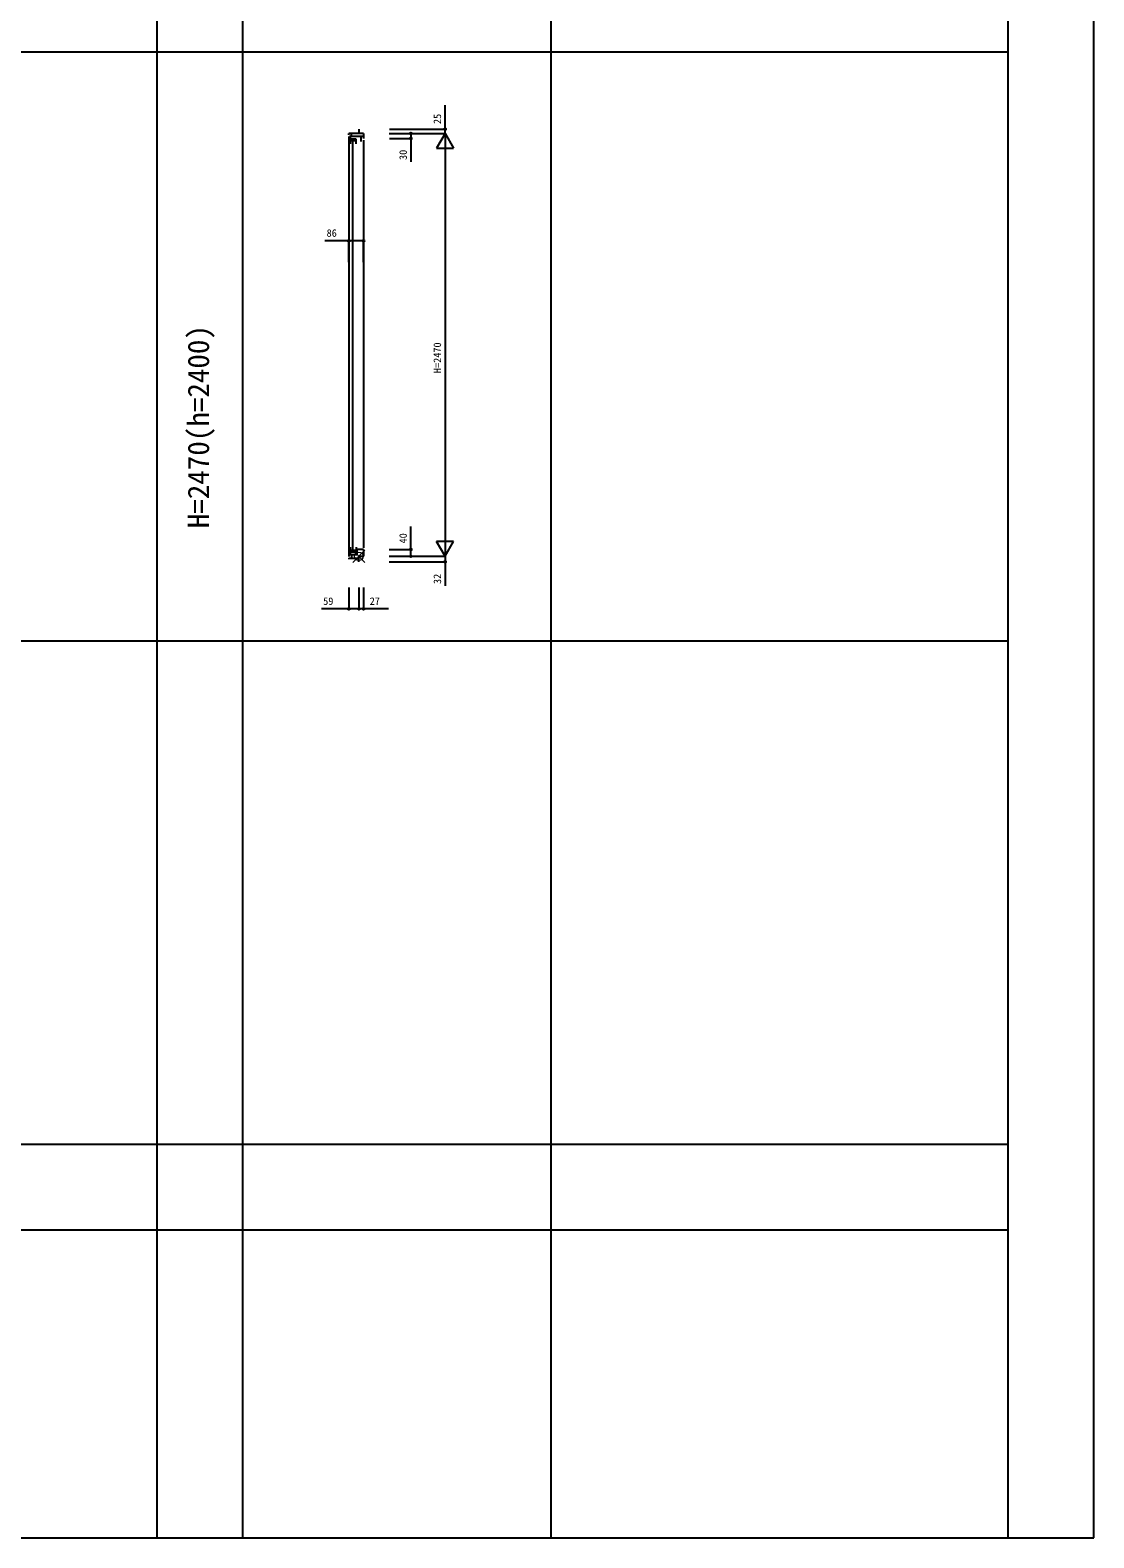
# Model space of a CAD drawing. Units: millimetres, scale not verified. Extents: x -13750 to 13750, y -10012 to 10000.
# Drawn here: x 7538 to 13750, y -10000 to -1193 of the extents above; entities that cross this region are included whole.
import ezdxf
from ezdxf.enums import TextEntityAlignment as Align

# ---------------------------------------------------------------- set-up
doc = ezdxf.new("R2010")
doc.units = ezdxf.units.MM
doc.header["$LTSCALE"] = 50
for name, color, linetype in [('0-0_0', 3, 'Continuous'), ('0-3_YKK_C1', 4, 'Continuous'), ('0-4_YKK_F1', 7, 'Continuous'), ('0-6_YKK_N1', 2, 'Continuous')]:
    doc.layers.add(name, color=color, linetype=linetype)
doc.layers.add('0-5_YKK_IN', color=1, linetype='Continuous', lineweight=18)
doc.styles.add('ＭＳ ゴシック', font='')
doc.styles.get('ＭＳ ゴシック').set_extended_font_data('MS Gothic')

msp = doc.modelspace()

# ---------------------------------------------------------------- linework, layer by layer
at = {"layer": '0-3_YKK_C1'}
for p, q in [((9485, -1796.5), (9399, -1796.5)), ((9399, -1804), (9399, -1796.5)), ((9399, -1814), (9399, -4267.5)), ((9407.5, -1809), (9407.5, -1857)), ((9442.5, -1829), (9407.5, -1829)), ((9442.5, -1839.5), (9407.5, -1839.5)), ((9414.5, -1813), (9414.5, -1796.5)), ((9414.5, -1813), (9485, -1813)), ((9423, -4225), (9423, -1845)), ((9442.5, -1857), (9442.5, -1829)), ((9458, -1771.5), (9458, -1796.5)), ((9471.5, -1842.5), (9471.5, -1813)), ((9485, -1796.5), (9485, -1826.5)), ((9485, -1836.5), (9485, -4216.5)), ((9407.5, -4213), (9407.5, -4261)), ((9442.5, -4213), (9442.5, -4241)), ((9485, -4226.5), (9446.5, -4226.5)), ((9446.5, -4226.5), (9446.5, -4257)), ((9485, -4226.5), (9485, -4266.5)), ((9399, -4277.5), (9458, -4277.5)), ((9399, -4277.5), (9399, -4283.5)), ((9407.5, -4230.5), (9442.5, -4230.5)), ((9407.5, -4241), (9442.5, -4241)), ((9414.5, -4257), (9414.5, -4277.5)), ((9446.5, -4257), (9414.5, -4257)), ((9458, -4298.5), (9458, -4266.5)), ((9458, -4266.5), (9485, -4266.5))]:
    msp.add_line(p, q, dxfattribs=at)
at = {"layer": '0-4_YKK_F1'}
for p, q in [((13750, -10000), (13750, 10000)), ((8280, -10000), (8280, 9500)), ((8780, -10000), (8780, 9500)), ((10580, -10000), (10580, 9500)), ((13250, -10000), (13250, 9500)), ((-13750, -1320), (13250, -1320)), ((-13750, -4760), (13250, -4760)), ((-13750, -7700), (13250, -7700)), ((-13750, -8200), (13250, -8200)), ((-13750, -10000), (13750, -10000))]:
    msp.add_line(p, q, dxfattribs=at)
at = {"layer": '0-5_YKK_IN'}
for p, q in [((9422.64, -4301.86), (9493.36, -4231.14)), ((9422.64, -4231.14), (9493.36, -4301.86))]:
    msp.add_line(p, q, dxfattribs=at)
msp.add_circle((9458, -4266.5), 25, dxfattribs=at)
at = {"layer": '0-6_YKK_N1'}
for p, q in [((9635, -1796.5), (9961, -1796.5)), ((9636, -1771.5), (9961, -1771.5)), ((9636, -1796.5), (9761, -1796.5)), ((9636, -1826.5), (9761, -1826.5)), ((9961, -1796.5), (9911, -1883.1)), ((9961, -1796.5), (10011, -1883.1)), ((9911, -1883.1), (10011, -1883.1)), ((9399, -2548.24), (9399, -2423.24)), ((9485, -2548.24), (9485, -2423.24)), ((9635, -4226.5), (9761, -4226.5)), ((9961, -4266.5), (9911, -4179.9)), ((10011, -4179.9), (9911, -4179.9)), ((9635, -4266.5), (9761, -4266.5)), ((9635, -4266.5), (9961, -4266.5)), ((9635, -4298.5), (9961, -4298.5)), ((9399, -4448.5), (9399, -4573.5)), ((9458, -4448.5), (9458, -4573.5)), ((9458, -4448.5), (9458, -4573.5)), ((9485, -4448.5), (9485, -4573.5)), ((9485, -4573.5), (9458, -4573.5)), ((9630.57, -4573.5), (9485, -4573.5))]:
    msp.add_line(p, q, dxfattribs=at)
for points in [[(9636, -1796.5), (9961, -1796.5), (9961, -1771.5), (9961, -1631.5)], [(9761, -1796.5), (9761, -1826.5), (9761, -1961.5)], [(9961, -1796.5), (9961, -4266.5), (10011, -4179.9)], [(9485, -2423.24), (9399, -2423.24), (9259, -2423.24)], [(9761, -4266.5), (9761, -4226.5), (9761, -4091.5)], [(9635, -4266.5), (9961, -4266.5), (9961, -4298.5), (9961, -4438.5)], [(9458, -4573.5), (9399, -4573.5), (9239, -4573.5)]]:
    msp.add_lwpolyline(points, dxfattribs=at)
for centre in [(9761, -1796.5), (9761, -1826.5), (9961, -1771.5), (9399, -2423.24), (9485, -2423.24), (9761, -4226.5), (9761, -4266.5), (9961, -4298.5), (9399, -4573.5), (9458, -4573.5), (9458, -4573.5), (9485, -4573.5)]:
    msp.add_circle(centre, 5, dxfattribs=at)

# ---------------------------------------------------------------- texts
at = {"layer": '0-0_0', "style": 'ＭＳ ゴシック'}
msp.add_text('H=2470(h=2400)', height=124.6, rotation=90, dxfattribs=at).set_placement((8619.95, -4102.5), align=Align.BOTTOM_LEFT)
at = {"layer": '0-6_YKK_N1', "style": 'ＭＳ ゴシック'}
for s, p in [('25', (9951, -1741.5)), ('30', (9751, -1951.5)), ('H=2470', (9951, -3196.5)), ('40', (9751, -4191.5)), ('32', (9951, -4428.5))]:
    msp.add_text(s, height=43.99, rotation=90, dxfattribs=at).set_placement(p, align=Align.BOTTOM_LEFT)
for s, p in [('86', (9269, -2413.24)), ('59', (9249, -4563.5)), ('27', (9520.57, -4563.5))]:
    msp.add_text(s, height=43.99, dxfattribs=at).set_placement(p, align=Align.BOTTOM_LEFT)

doc.saveas('drawing.dxf')
